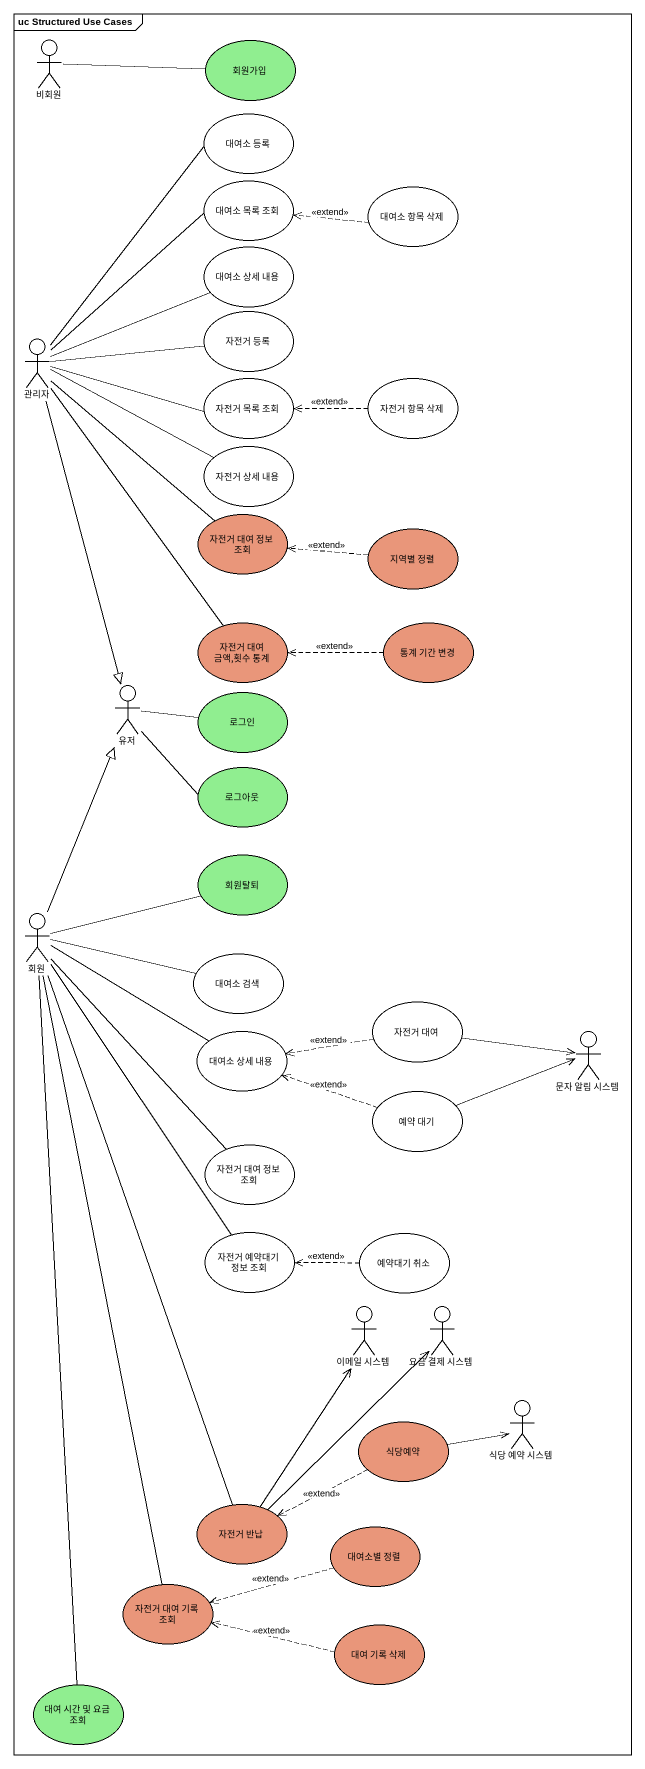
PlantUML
@startuml
mainframe uc Structured Use Cases
actor 비회원
usecase 회원가입 #90EE90
usecase "대여소 등록" as 대여소_등록
usecase "대여소 목록 조회" as 대여소_목록_조회
usecase "대여소 항목 삭제" as 대여소_항목_삭제
usecase "대여소 상세 내용" as 대여소_상세_내용
usecase "자전거 등록" as 자전거_등록
actor 관리자
usecase "자전거 목록 조회" as 자전거_목록_조회
usecase "자전거 항목 삭제" as 자전거_항목_삭제
usecase "자전거 상세 내용" as 자전거_상세_내용
usecase "자전거 대여 정보 조회" as 자전거_대여_정보_조회 #E9967A
usecase "지역별 정렬" as 지역별_정렬 #E9967A
usecase "자전거 대여 금액,횟수 통계" as 자전거_대여_금액_횟수_통계 #E9967A
usecase "통계 기간 변경" as 통계_기간_변경 #E9967A
actor 유저
usecase 로그인 #90EE90
usecase 로그아웃 #90EE90
usecase 회원탈퇴 #90EE90
actor 회원
usecase "대여소 검색" as 대여소_검색
usecase "대여소 상세 내용" as 대여소_상세_내용_2
usecase "자전거 대여" as 자전거_대여
actor "문자 알림 시스템" as 문자_알림_시스템
usecase "예약 대기" as 예약_대기
usecase "자전거 대여 정보 조회" as 자전거_대여_정보_조회_2
usecase "자전거 예약대기 정보 조회" as 자전거_예약대기_정보_조회
usecase "예약대기 취소" as 예약대기_취소
actor "이메일 시스템" as 이메일_시스템
actor "요금 결제 시스템" as 요금_결제_시스템
usecase 식당예약 #E9967A
actor "식당 예약 시스템" as 식당_예약_시스템
usecase "자전거 반납" as 자전거_반납 #E9967A
usecase "대여소별 정렬" as 대여소별_정렬 #E9967A
usecase "자전거 대여 기록 조회" as 자전거_대여_기록_조회 #E9967A
usecase "대여 기록 삭제" as 대여_기록_삭제 #E9967A
usecase "대여 시간 및 요금 조회" as 대여_시간_및_요금_조회 #90EE90
비회원 -right- 회원가입
대여소_목록_조회 -- 관리자
대여소_항목_삭제 .left.> 대여소_목록_조회 : <<extend>>
대여소_상세_내용 -left- 관리자
관리자 -up- 대여소_등록
관리자 -right- 자전거_등록
관리자 -- 자전거_대여_정보_조회
관리자 -- 자전거_대여_금액_횟수_통계
관리자 --|> 유저
자전거_목록_조회 -left- 관리자
자전거_항목_삭제 .left.> 자전거_목록_조회 : <<extend>>
자전거_상세_내용 -left- 관리자
지역별_정렬 .left.> 자전거_대여_정보_조회 : <<extend>>
통계_기간_변경 .left.> 자전거_대여_금액_횟수_통계 : <<extend>>
유저 -right- 로그인
유저 -- 로그아웃
회원 -up-|> 유저
회원 -right- 회원탈퇴
회원 -right- 대여소_검색
회원 -right- 대여소_상세_내용_2
회원 -- 자전거_대여_정보_조회_2
회원 -- 자전거_예약대기_정보_조회
회원 -- 대여_시간_및_요금_조회
자전거_대여 .left.> 대여소_상세_내용_2 : <<extend>>
자전거_대여 -right-> 문자_알림_시스템
예약_대기 .left.> 대여소_상세_내용_2 : <<extend>>
예약_대기 -right-> 문자_알림_시스템
예약대기_취소 .left.> 자전거_예약대기_정보_조회 : <<extend>>
식당예약 -right-> 식당_예약_시스템
식당예약 .left.> 자전거_반납 : <<extend>>
자전거_반납 -up- 회원
자전거_반납 -up-> 이메일_시스템
자전거_반납 -up-> 요금_결제_시스템
대여소별_정렬 .left.> 자전거_대여_기록_조회 : <<extend>>
자전거_대여_기록_조회 -up- 회원
대여_기록_삭제 .left.> 자전거_대여_기록_조회 : <<extend>>
@enduml
